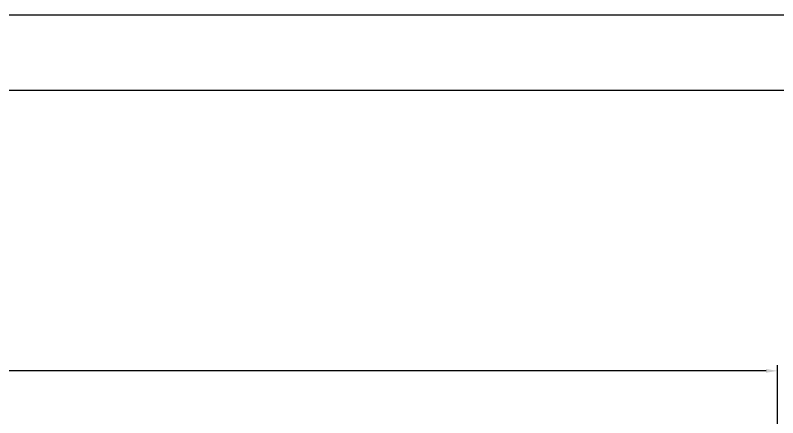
# Model space of a CAD drawing. Extents: x 19044 to 19885, y -10133 to -9539.
# Drawn here: x 19320.1 to 19523.3, y -9646.3 to -9538.9 of the extents above; entities that cross this region are included whole.
import ezdxf

# ---------------------------------------------------------------- set-up
doc = ezdxf.new("R2010")
doc.units = 0
doc.header["$LTSCALE"] = 7
doc.header["$MEASUREMENT"] = 0
doc.layers.get('0').update_dxf_attribs({"color": 2, "linetype": 'CONTINUOUS'})
doc.layers.add('D', color=2, linetype='CONTINUOUS')
doc.layers.add('TXT', color=4, linetype='CONTINUOUS')

# ---------------------------------------------------------------- blocks, each defined once
blk = doc.blocks.new('BORDER')
blk.add_line((1, 1), (0, 1))

msp = doc.modelspace()

# ---------------------------------------------------------------- linework, layer by layer
at = {"layer": 'D'}
for p, q in [((19520.15, -9633.75), (19098.35, -9633.75)), ((19523.15, -9737.91), (19523.15, -9632.25))]:
    msp.add_line(p, q, dxfattribs=at)
msp.add_solid([(19520.15, -9633.25), (19520.15, -9634.25), (19523.15, -9633.75)], dxfattribs=at)
at = {"layer": 'TXT'}
msp.add_line((19069, -9558.94), (19855, -9558.94), dxfattribs=at)

# ---------------------------------------------------------------- block references
at = {"xscale": 841, "yscale": 594, "zscale": 841}
msp.add_blockref('BORDER', (19044, -10132.94), dxfattribs=at)

doc.saveas('drawing.dxf')
